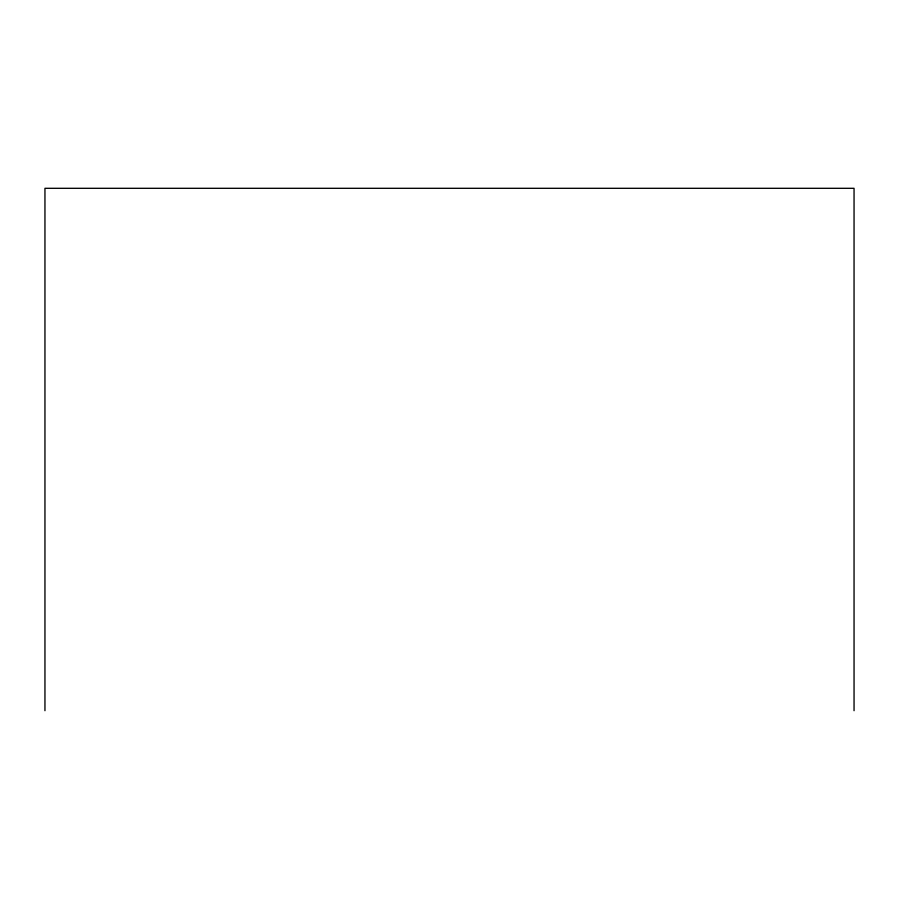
<?xml version="1.0" encoding="UTF-8"?>
<svg xmlns="http://www.w3.org/2000/svg" width="899" height="899" viewBox="0 0 899 899"><rect width="100%" height="100%" fill="white"/><g stroke="black" fill="none" stroke-linecap="round" stroke-linejoin="round"><path stroke-width="1.35" d="M854.05 710.693L854.05 188.307L44.95 188.307L44.95 710.693"/></g></svg>
